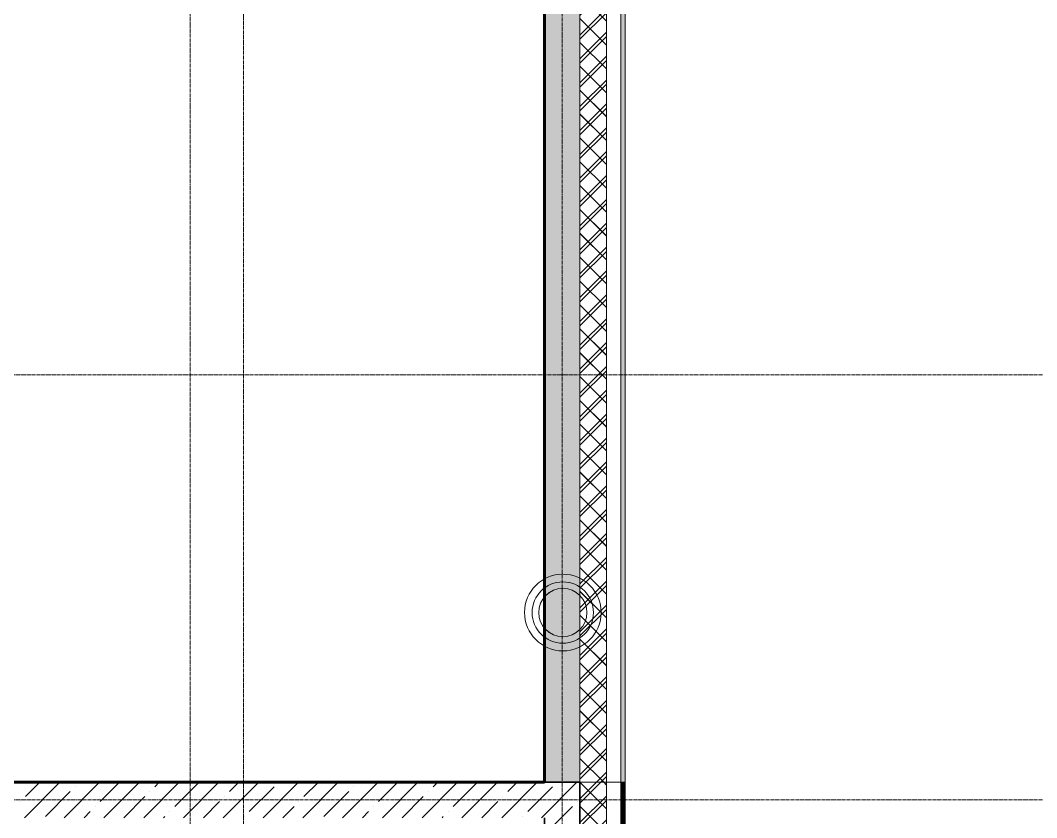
# Model space of a CAD drawing. Header units: millimetres. Extents: x 470010 to 1231400, y -134005 to 421770.
# Drawn here: x 689915 to 695652, y -60111 to -55611 of the extents above; entities that cross this region are included whole.
import ezdxf
from ezdxf.enums import TextEntityAlignment as Align

# ---------------------------------------------------------------- set-up
doc = ezdxf.new("R2010")
doc.units = ezdxf.units.MM
doc.linetypes.add('CENTER2', pattern=[28.575, 19.05, -3.175, 3.175, -3.175])
doc.linetypes.add('DASHED', pattern=[19.05, 12.7, -6.35])
doc.layers.get('Defpoints').update_dxf_attribs({"color": 140})
for name, color, linetype, lineweight in [('0) шп потолок', 3, 'Continuous', 60), ('АР_Стены ЖБ', 7, 'Continuous', 35), ('АР_Стены ПЕНОблок', 52, 'Continuous', 20), ('АР_Тонкая', 254, 'Continuous', 5), ('АР_Утеплитель', 31, 'Continuous', 0), ('АР_Штриховка', 8, 'Continuous', 0)]:
    doc.layers.add(name, color=color, linetype=linetype, lineweight=lineweight)
doc.layers.add('АР_Делит', color=120, linetype='Continuous', lineweight=0, plot=False)
doc.layers.add('РД_Оси_100', color=7, linetype='Continuous', lineweight=0, true_color=0x525252)
doc.styles.add('style1', font='ARIALN.TTF')

# ---------------------------------------------------------------- blocks, each defined once
blk = doc.blocks.new('СОШ_2200_АР_ОСИ_М100_28.05.24')
at = {"layer": 'АР_Делит', "color": 251, "linetype": 'DASHED', "true_color": 0x636466}
blk.add_lwpolyline([(114955, 135155), (114955, -355), (93595.036, -355), (93595.036, 13855), (94145, 13855), (94145, 68320), (66055, 68320), (66055, 13857.73), (83455, 13857.73), (83455, -355), (45245, -355), (45245, 13145), (44695, 13145), (44695, 26755), (45245, 26755), (45245, 68320), (20455, 68320), (20455, 26755), (27955, 26755), (27955, 13145), (-355, 13145), (-355, 100855)], dxfattribs=at)
at = {"layer": 'РД_Оси_100', "color": 251, "linetype": 'CENTER2', "true_color": 0x636466}
for p, q in [((20100, -6155), (20100, 139938.679)), ((29555, 36000), (-5954.958, 36000)), ((29555, 33600), (-5954.958, 33600))]:
    blk.add_line(p, q, dxfattribs=at)
for points in [[(17850, 139938.679), (18000, 139538.679), (18000, -6194.092)], [(18300, -6196.31), (18300, 139538.679), (18450, 139938.679)]]:
    blk.add_lwpolyline(points, dxfattribs=at)
blk = doc.blocks.new('A$C9108343f')
at = {"layer": 'АР_Штриховка', "linetype": 'Continuous', "lineweight": 0, "true_color": 0x000000}
h = blk.add_hatch(dxfattribs=at)
h.set_pattern_fill('AR-CONC', color=18, angle=-360, style=0)
h.set_pattern_definition([(50, (-63444.08, -115658.25), (182.18467, -15.93909), [19.05, -209.55]), (355, (-63444.08, -115658.25), (-35.24342, 191.05685), [15.24, -167.64058]), (100.45144, (-63428.9, -115659.58), (146.94125, 175.11775), [16.19001, -178.09024]), (46.1842, (-63444.08, -115607.45), (271.07904, -42.04233), [28.575, -314.325]), (96.63556, (-63421.5, -115610.95), (237.40413, 247.42612), [24.28502, -267.1356]), (351.18415, (-63444.08, -115607.45), (237.40413, 247.42612), [22.85997, -251.45973]), (21, (-63418.68, -115620.15), (151.61439, -102.2652), [19.05, -209.55]), (326, (-63418.68, -115620.15), (61.80203, 184.18797), [15.24, -167.64]), (71.451445, (-63406.05, -115628.67), (213.41642, 81.92277), [16.19001, -178.08994]), (37.5, (-63444.08, -115658.25), (3.088603, 84.555039), [0, -165.608, 0, -170.18, 0, -168.275]), (7.5, (-63444.08, -115658.25), (66.819663, 100.180575), [0, -97.028, 0, -161.798, 0, -64.135]), (327.5, (-63500.725, -115658.25), (135.590595, -5.728744), [0, -63.5, 0, -198.12, 0, -262.89]), (317.5, (-63526.13, -115658.25), (148.12918, 25.42649), [0, -82.55, 0, -131.572, 0, -186.69])])
h.paths.add_polyline_path([(27355, 75330), (27155, 75530), (27155, 40455), (27355, 40455)], flags=0)
h = blk.add_hatch(dxfattribs=at)
h.set_pattern_fill('ANSI37', color=18, scale=30, angle=-360, style=0)
h.set_pattern_definition([(45, (-63444.08, -115658.25), (-67.35192, 67.35192), []), (135, (-63444.08, -115658.25), (-67.35192, -67.35192), [])])
h.paths.add_polyline_path([(27505, 75180), (27355, 75330), (27355, 40455), (27505, 40455)], flags=0)
h = blk.add_hatch(dxfattribs=at)
h.set_pattern_fill('_U', color=18, angle=-360, style=0, pattern_type=0)
h.set_pattern_definition([(360, (-63444.0831, -115658.2497), (7e-16, 1), [])])
h.paths.add_polyline_path([(27610, 75075), (27585, 75100), (27585, 40455), (27610, 40455)], flags=0)
h = blk.add_hatch(dxfattribs=at)
h.set_pattern_fill('ANSI37', color=18, scale=30, angle=-360, style=0)
h.set_pattern_definition([(45, (-63444.08, -115658.25), (-67.35192, 67.35192), []), (135, (-63444.08, -115658.25), (-67.35192, -67.35192), [])])
h.paths.add_polyline_path([(27505, 40455), (27355, 40455), (27355, 40155), (27505, 40155)], flags=0)
h.paths.add_polyline_path([(27505, 36355), (27355, 36355), (27355, 33255), (27505, 33405)], flags=0)
h = blk.add_hatch(dxfattribs=at)
h.set_pattern_fill('_U', color=18, angle=-360, style=0, pattern_type=0)
h.set_pattern_definition([(7e-12, (-63444.0831, -115658.2497), (4e-17, 1), [])])
h.paths.add_polyline_path([(27610, 40455), (27585, 40455), (27585, 40155), (27610, 40155)], flags=0)
h.paths.add_polyline_path([(27610, 36355), (27585, 36355), (27585, 33485), (27610, 33510)], flags=0)
at = {"layer": '0) шп потолок'}
blk.add_lwpolyline([(27155, 40455), (19565, 40455), (19565, 49555), (27155, 49555)], close=True, dxfattribs=at)
at = {"layer": 'АР_Делит', "color": 18, "true_color": 0x000000}
for radius in [216.3, 173, 136.2]:
    blk.add_circle((27258.3, 41412.7), radius, dxfattribs=at)
at = {"layer": 'АР_Стены ЖБ', "color": 18, "linetype": 'Continuous', "lineweight": 35, "true_color": 0x000000}
for p, q in [((27355, 40455), (18455, 40455)), ((27355, 36055), (27355, 40455)), ((27155, 40255), (27155, 36255))]:
    blk.add_line(p, q, dxfattribs=at)
at = {"layer": 'АР_Стены ПЕНОблок', "color": 18, "linetype": 'Continuous', "lineweight": 20, "true_color": 0x000000}
for p, q in [((27155, 75530), (27155, 40455)), ((27355, 40455), (27355, 75330)), ((27155, 40455), (27355, 40455))]:
    blk.add_line(p, q, dxfattribs=at)
at = {"layer": 'АР_Тонкая', "color": 18, "linetype": 'Continuous', "lineweight": 5, "true_color": 0x000000}
for p, q in [((27505, 75180), (27505, 40455)), ((27585, 40455), (27585, 75100)), ((27585, 75100), (27585, 40455)), ((27610, 40455), (27610, 75075)), ((27505, 40455), (27585, 40455)), ((27585, 40455), (27505, 40455)), ((27505, 40455), (27505, 40155)), ((27585, 40455), (27610, 40455)), ((27585, 40155), (27585, 40455)), ((27610, 40455), (27585, 40455)), ((27585, 40455), (27585, 40155)), ((27610, 40155), (27610, 40455))]:
    blk.add_line(p, q, dxfattribs=at)
at = {"layer": 'АР_Утеплитель', "color": 18, "linetype": 'Continuous', "lineweight": 0, "true_color": 0x000000}
for p, q in [((27355, 75330), (27355, 40455)), ((27505, 40455), (27505, 75180)), ((27355, 40455), (27505, 40455)), ((27505, 40455), (27355, 40455)), ((27355, 40455), (27355, 40155)), ((27505, 40155), (27505, 40455))]:
    blk.add_line(p, q, dxfattribs=at)
at = {"layer": 'АР_Штриховка', "color": 18, "linetype": 'Continuous', "lineweight": 5, "true_color": 0x000000}
for p, q in [((24219.2, 40255), (24419.2, 40455)), ((24225.7, 40373.7), (24307, 40455)), ((24443.7, 40255), (24643.7, 40455)), ((24646.6, 40345.6), (24756, 40455)), ((24668.2, 40255), (24868.2, 40455)), ((24892.7, 40255), (25092.7, 40455)), ((24955.3, 40429.8), (24980.5, 40455)), ((25067.6, 40317.6), (25205, 40455)), ((25117.2, 40255), (25317.2, 40455)), ((25341.8, 40255), (25541.8, 40455)), ((25376.3, 40401.8), (25429.5, 40455)), ((25566.3, 40255), (25766.3, 40455)), ((25790.8, 40255), (25990.8, 40455)), ((25797.2, 40373.7), (25878.5, 40455)), ((26015.3, 40255), (26215.3, 40455)), ((26218.2, 40345.6), (26327.5, 40455)), ((26239.8, 40255), (26439.8, 40455)), ((26464.3, 40255), (26664.3, 40455)), ((26526.9, 40429.8), (26552, 40455)), ((26639.1, 40317.6), (26776.5, 40455)), ((26688.8, 40255), (26888.8, 40455)), ((26913.3, 40255), (27113.3, 40455)), ((26947.8, 40401.8), (27001, 40455)), ((27137.8, 40255), (27337.8, 40455)), ((24337.9, 40261.4), (24478.2, 40401.8)), ((24506.3, 40429.8), (24506.3, 40429.8)), ((24927.2, 40401.8), (24927.2, 40401.8)), ((25488.5, 40289.5), (25628.8, 40429.8)), ((25909.5, 40261.4), (26049.8, 40401.8)), ((26077.8, 40429.8), (26077.8, 40429.8)), ((26498.8, 40401.8), (26498.8, 40401.8)), ((27060.1, 40289.5), (27200.4, 40429.8)), ((24197.6, 40345.6), (24197.6, 40345.6)), ((24780.5, 40255), (24899.2, 40373.7)), ((25229.5, 40255), (25320.1, 40345.6)), ((25348.2, 40373.7), (25348.2, 40373.7)), ((25769.1, 40345.6), (25769.1, 40345.6)), ((26352, 40255), (26470.7, 40373.7)), ((26801, 40255), (26891.7, 40345.6)), ((26919.7, 40373.7), (26919.7, 40373.7)), ((27340.7, 40345.6), (27340.7, 40345.6)), ((24556, 40255), (24590.5, 40289.5)), ((24618.6, 40317.6), (24618.6, 40317.6)), ((25039.5, 40289.5), (25039.5, 40289.5)), ((25678.5, 40255), (25741.1, 40317.6)), ((26127.5, 40255), (26162, 40289.5)), ((26190.1, 40317.6), (26190.1, 40317.6)), ((26611, 40289.5), (26611, 40289.5)), ((27172.3, 40177.3), (27312.6, 40317.6)), ((25005, 40255), (25011.4, 40261.4)), ((25460.5, 40261.4), (25460.5, 40261.4)), ((26576.5, 40255), (26583, 40261.4)), ((27032, 40261.4), (27032, 40261.4))]:
    blk.add_line(p, q, dxfattribs=at)
at = {"layer": 'РД_Оси_100'}
blk.add_blockref('СОШ_2200_АР_ОСИ_М100_28.05.24', (7155, 6755), dxfattribs=at)
at = {"layer": 'Defpoints', "color": 18, "true_color": 0x000000, "style": 'style1'}
for p in [(143949.3, 316089.1), (143975, 281639.5), (143890.4, 273244.7), (143840, 264276.8), (143967.8, 254892.4), (12252, 104178.1), (12382.6, 96023.1)]:
    blk.add_attdef('АР-ПОМЕЩЕНИЕ:НАИМЕНОВАНИЕ', text='', height=100, dxfattribs=at).set_placement(p, align=Align.MIDDLE)
at = {"layer": 'Defpoints', "color": 18, "true_color": 0x000000, "style": 'style1', "flags": 8}
for p in [(143951.3, 279099.1), (143848.3, 269251.1), (143875.3, 260094.2), (144049.7, 250824.7), (163419.3, 238153.4), (155897.5, 237966), (183037.2, 237966), (143342.9, 237876.2)]:
    blk.add_attdef('АР-ПОМЕЩЕНИЕ:НАИМЕНОВАНИЕ', text='', height=100, dxfattribs=at).set_placement(p, align=Align.MIDDLE)

msp = doc.modelspace()

# ---------------------------------------------------------------- hatches: boundary and pattern name
at = {"layer": 'АР_Штриховка', "linetype": 'Continuous', "lineweight": 0, "true_color": 0x000000}
h = msp.add_hatch(dxfattribs=at)
h.set_pattern_fill('AR-CONC', color=18, angle=-360, style=0)
h.set_pattern_definition([(50, (602274.53, -216024.49), (182.18467, -15.93909), [19.05, -209.55]), (355, (602274.53, -216024.5), (-35.24342, 191.05685), [15.24, -167.64058]), (100.45144, (602289.71, -216025.82), (146.94125, 175.11775), [16.19001, -178.09024]), (46.1842, (602274.53, -215973.7), (271.07904, -42.04233), [28.575, -314.325]), (96.63556, (602297.12, -215977.2), (237.40413, 247.42612), [24.28502, -267.1356]), (351.18415, (602274.53, -215973.7), (237.40413, 247.42612), [22.85997, -251.45973]), (21, (602299.93, -215986.39), (151.61439, -102.2652), [19.05, -209.55]), (326, (602299.93, -215986.4), (61.80203, 184.18797), [15.24, -167.64]), (71.451445, (602312.56, -215994.91), (213.41642, 81.92277), [16.19001, -178.08994]), (37.5, (602274.53, -216024.49), (3.088603, 84.555039), [0, -165.608, 0, -170.18, 0, -168.275]), (7.5, (602274.53, -216024.49), (66.819663, 100.180575), [0, -97.028, 0, -161.798, 0, -64.135]), (327.5, (602217.89, -216024.49), (135.590595, -5.728744), [0, -63.5, 0, -198.12, 0, -262.89]), (317.5, (602192.49, -216024.49), (148.12918, 25.42649), [0, -82.55, 0, -131.572, 0, -186.69])])
h.paths.add_polyline_path([(693073.57, -25036.238), (692873.57, -24836.238), (692873.57, -59911.242), (693073.57, -59911.242)], flags=0)
h = msp.add_hatch(dxfattribs=at)
h.set_pattern_fill('ANSI37', color=18, scale=30, angle=-360, style=0)
h.set_pattern_definition([(45, (602274.53, -216024.49), (-67.35192, 67.35192), []), (135, (602274.53, -216024.49), (-67.35192, -67.35192), [])])
h.paths.add_polyline_path([(693223.57, -25186.238), (693073.57, -25036.238), (693073.57, -59911.242), (693223.57, -59911.242)], flags=0)
h = msp.add_hatch(dxfattribs=at)
h.set_pattern_fill('_U', color=18, angle=-360, style=0, pattern_type=0)
h.set_pattern_definition([(360, (602274.5291, -216024.4918), (7e-16, 1), [])])
h.paths.add_polyline_path([(693328.57, -25291.238), (693303.57, -25266.238), (693303.57, -59911.242), (693328.57, -59911.242)], flags=0)
h = msp.add_hatch(dxfattribs=at)
h.set_pattern_fill('ANSI37', color=18, scale=30, angle=-360, style=0)
h.set_pattern_definition([(45, (602274.53, -216024.49), (-67.35192, 67.35192), []), (135, (602274.53, -216024.49), (-67.35192, -67.35192), [])])
h.paths.add_polyline_path([(693223.57, -59911.242), (693073.57, -59911.242), (693073.57, -60211.242), (693223.57, -60211.242)], flags=0)
h.paths.add_polyline_path([(693223.57, -64011.242), (693073.57, -64011.242), (693073.57, -67111.242), (693223.57, -66961.242)], flags=0)
h = msp.add_hatch(dxfattribs=at)
h.set_pattern_fill('_U', color=18, angle=-360, style=0, pattern_type=0)
h.set_pattern_definition([(7e-12, (602274.5291, -216024.4918), (4e-17, 1), [])])
h.paths.add_polyline_path([(693328.57, -59911.242), (693303.57, -59911.242), (693303.57, -60211.242), (693328.57, -60211.242)], flags=0)
h.paths.add_polyline_path([(693328.57, -64011.242), (693303.57, -64011.242), (693303.57, -66881.242), (693328.57, -66856.242)], flags=0)

# ---------------------------------------------------------------- linework, layer by layer
at = {"layer": '0) шп потолок'}
msp.add_lwpolyline([(692873.57, -59911.242), (685283.57, -59911.242), (685283.57, -50811.242), (692873.57, -50811.242)], close=True, dxfattribs=at)
at = {"layer": 'АР_Делит', "color": 18, "true_color": 0x000000}
for radius in [216.336, 173.036, 136.212]:
    msp.add_circle((692976.957, -58953.536), radius, dxfattribs=at)
at = {"layer": 'АР_Стены ЖБ', "color": 18, "linetype": 'Continuous', "lineweight": 35, "true_color": 0x000000}
for p, q in [((693073.57, -59911.242), (684173.57, -59911.242)), ((693073.57, -64311.242), (693073.57, -59911.242)), ((692873.57, -60111.242), (692873.57, -64111.242))]:
    msp.add_line(p, q, dxfattribs=at)
at = {"layer": 'АР_Стены ПЕНОблок', "color": 18, "linetype": 'Continuous', "lineweight": 20, "true_color": 0x000000}
for p, q in [((692873.57, -24836.238), (692873.57, -59911.242)), ((693073.57, -59911.242), (693073.57, -25036.238)), ((692873.57, -59911.242), (693073.57, -59911.242))]:
    msp.add_line(p, q, dxfattribs=at)
at = {"layer": 'АР_Тонкая', "color": 18, "linetype": 'Continuous', "lineweight": 5, "true_color": 0x000000}
for p, q in [((693223.57, -25186.238), (693223.57, -59911.242)), ((693303.57, -59911.242), (693303.57, -25266.238)), ((693303.57, -25266.238), (693303.57, -59911.242)), ((693328.57, -59911.242), (693328.57, -25291.238)), ((693223.57, -59911.242), (693303.57, -59911.242)), ((693303.57, -59911.242), (693223.57, -59911.242)), ((693223.57, -59911.242), (693223.57, -60211.242)), ((693303.57, -59911.242), (693328.57, -59911.242)), ((693303.57, -60211.242), (693303.57, -59911.242)), ((693328.57, -59911.242), (693303.57, -59911.242)), ((693303.57, -59911.242), (693303.57, -60211.242)), ((693328.57, -60211.242), (693328.57, -59911.242))]:
    msp.add_line(p, q, dxfattribs=at)
at = {"layer": 'АР_Утеплитель', "color": 18, "linetype": 'Continuous', "lineweight": 0, "true_color": 0x000000}
for p, q in [((693073.57, -25036.238), (693073.57, -59911.242)), ((693223.57, -59911.242), (693223.57, -25186.238)), ((693073.57, -59911.242), (693223.57, -59911.242)), ((693223.57, -59911.242), (693073.57, -59911.242)), ((693073.57, -59911.242), (693073.57, -60211.242)), ((693223.57, -60211.242), (693223.57, -59911.242))]:
    msp.add_line(p, q, dxfattribs=at)
at = {"layer": 'АР_Штриховка', "color": 18, "linetype": 'Continuous', "lineweight": 5, "true_color": 0x000000}
for p, q in [((689937.832, -60111.242), (690137.832, -59911.242)), ((689944.28, -59992.542), (690025.579, -59911.242)), ((690162.339, -60111.242), (690362.339, -59911.242)), ((690365.229, -60020.605), (690474.592, -59911.242)), ((690386.845, -60111.242), (690586.845, -59911.242)), ((690611.351, -60111.242), (690811.351, -59911.242)), ((690673.925, -59936.415), (690699.098, -59911.242)), ((690786.179, -60048.668), (690923.605, -59911.242)), ((690835.858, -60111.242), (691035.858, -59911.242)), ((691060.364, -60111.242), (691260.364, -59911.242)), ((691094.875, -59964.478), (691148.111, -59911.242)), ((691207.128, -60076.732), (691347.445, -59936.415)), ((691284.871, -60111.242), (691484.871, -59911.242)), ((691509.377, -60111.242), (691709.377, -59911.242)), ((691515.824, -59992.542), (691597.124, -59911.242)), ((691733.883, -60111.242), (691933.883, -59911.242)), ((691936.774, -60020.605), (692046.137, -59911.242)), ((691958.39, -60111.242), (692158.39, -59911.242)), ((692182.896, -60111.242), (692382.896, -59911.242)), ((692245.47, -59936.415), (692270.643, -59911.242)), ((692357.723, -60048.668), (692495.15, -59911.242)), ((692407.403, -60111.242), (692607.403, -59911.242)), ((692631.909, -60111.242), (692831.909, -59911.242)), ((692666.42, -59964.478), (692719.656, -59911.242)), ((692778.673, -60076.732), (692918.989, -59936.415)), ((692856.416, -60111.242), (693056.416, -59911.242)), ((690056.533, -60104.795), (690196.849, -59964.478)), ((690499.098, -60111.242), (690617.799, -59992.542)), ((691628.078, -60104.795), (691768.394, -59964.478)), ((692070.643, -60111.242), (692189.344, -59992.542)), ((690948.111, -60111.242), (691038.748, -60020.605)), ((691397.124, -60111.242), (691459.698, -60048.668)), ((692519.656, -60111.242), (692610.293, -60020.605)), ((692890.926, -60188.985), (693031.243, -60048.668)), ((690274.592, -60111.242), (690309.102, -60076.732)), ((690723.605, -60111.242), (690730.052, -60104.795)), ((691846.137, -60111.242), (691880.647, -60076.732)), ((692295.15, -60111.242), (692301.597, -60104.795))]:
    msp.add_line(p, q, dxfattribs=at)

# ---------------------------------------------------------------- block references
msp.add_blockref('A$C9108343f', (665718.612, -100366.242))
at = {"layer": 'РД_Оси_100'}
msp.add_blockref('СОШ_2200_АР_ОСИ_М100_28.05.24', (672873.57, -93611.242), dxfattribs=at)

doc.saveas('drawing.dxf')
